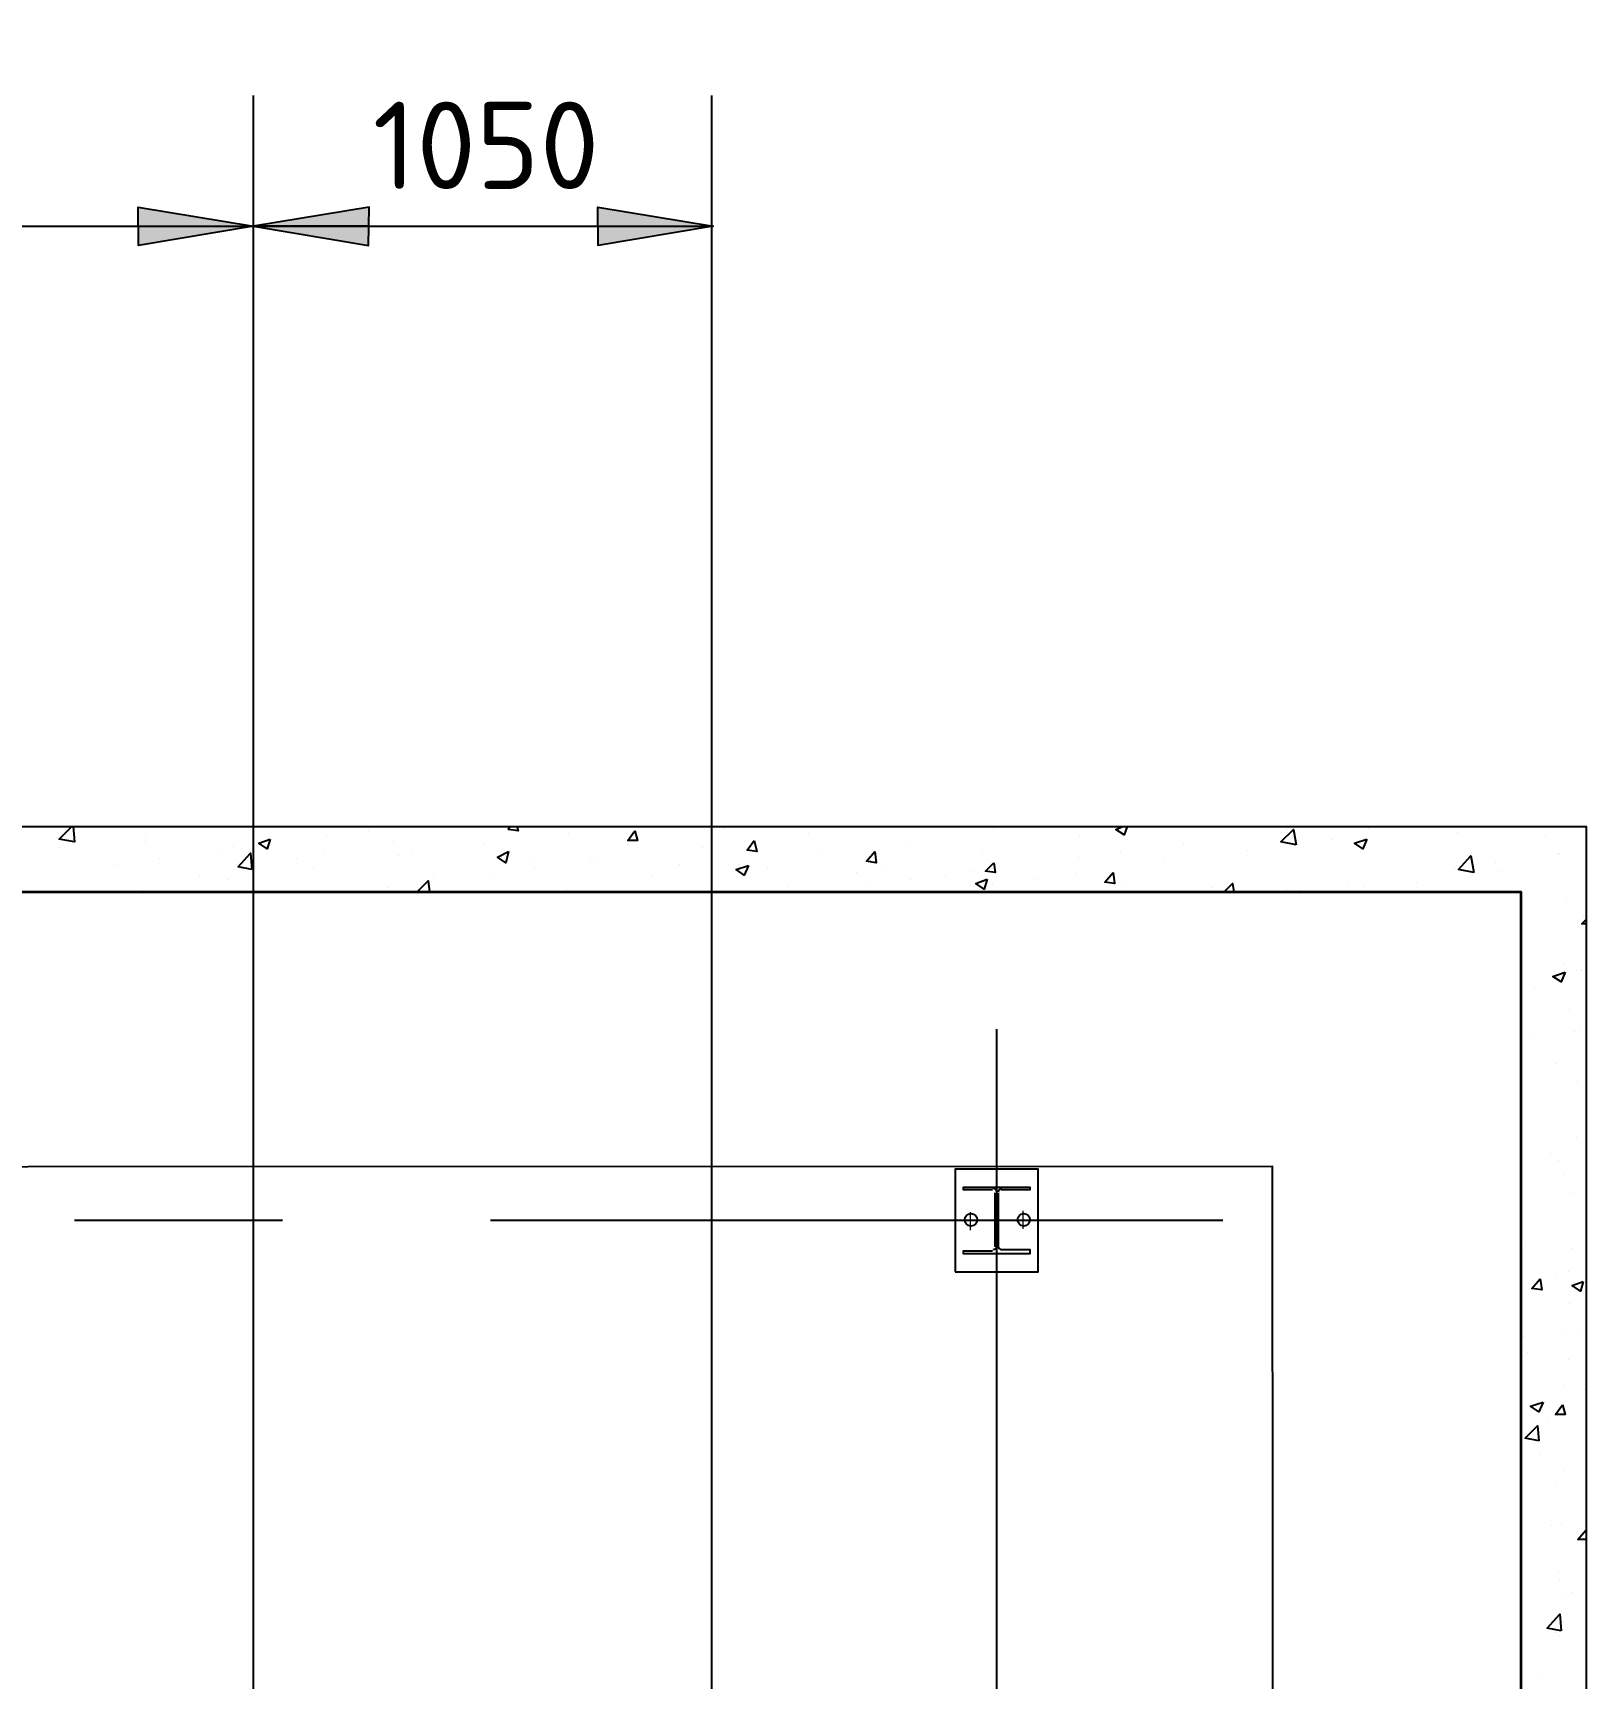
# Model space of a CAD drawing. Header units: inches. Extents: x 0 to 63075, y 0 to 44550.
# Drawn here: x 30053 to 33612, y 34692 to 38462 of the extents above; entities that cross this region are included whole.
import ezdxf

# ---------------------------------------------------------------- set-up
doc = ezdxf.new("R2010")
doc.units = ezdxf.units.IN
doc.header["$MEASUREMENT"] = 0
for name, color, linetype in [('PDF2_Geometry', 7, 'Continuous'), ('PDF_Symbol (Howden)', 7, 'Continuous'), ('PDF_Text', 7, 'Continuous')]:
    doc.layers.add(name, color=color, linetype=linetype)
doc.styles.add('PDF ISOCPEUR', font='isocpeur.ttf')

# ---------------------------------------------------------------- blocks, each defined once
blk = doc.blocks.new('1693 Drift')
at = {"layer": 'PDF2_Geometry', "color": 253, "lineweight": 25, "true_color": 0x999999}
for points in [[(-179096.8, -8278.6), (-179096.8, -11053), (-177094.7, -13055.1), (-159078.8, -13055.1), (-159078.8, -19061.5), (-177094.7, -19061.5), (-179096.8, -21063.6), (-179093.7, -29904.7)], [(-179093.7, -11053), (-179093.7, -8281.8), (-179093.7, -11053), (-177091.5, -13055.1), (-159078.8, -13055.1), (-159078.8, -19061.5), (-177091.5, -19061.5), (-179093.7, -21060.4), (-179093.7, -29901.6)], [(-178896.6, -8278.6), (-178947.5, -10992.6), (-177034.3, -12905.8), (-158929.4, -12905.8), (-158929.4, -19210.9), (-177034.3, -19210.9), (-178937.9, -21114.5), (-178925.2, -29904.7)]]:
    blk.add_lwpolyline(points, dxfattribs=at)
at = {"layer": 'PDF2_Geometry', "color": 252, "lineweight": 25, "true_color": 0x939598}
for points in [[(-162434.7, -12931.2), (-162434.7, -12931.2)], [(-162396.6, -12905.8), (-162393.4, -12940.7), (-162428.4, -12934.4), (-162399.8, -12905.8)], [(-162231.4, -12924.8), (-162231.4, -12924.8)], [(-161815, -12928), (-161815, -12928)], [(-161719.7, -12915.3), (-161719.7, -12915.3)], [(-161379.7, -12905.8), (-161376.5, -12915.3), (-161398.7, -12912.1), (-161395.5, -12905.8)], [(-161262.1, -12921.7), (-161262.1, -12921.7)], [(-160903, -12909), (-160903, -12909)], [(-160712.3, -12921.7), (-160712.3, -12921.7)], [(-160286.4, -12912.1), (-160286.4, -12912.1)], [(-160089.4, -12928), (-160089.4, -12928)], [(-159981.4, -12905.8), (-159987.7, -12924.8), (-160006.8, -12912.1), (-159990.9, -12905.8)], [(-159612.7, -12912.1), (-159612.7, -12912.1)], [(-159428.4, -12909), (-159428.4, -12909)], [(-159314, -12905.8), (-159314, -12905.8)], [(-159225, -12918.5), (-159225, -12918.5)], [(-159021.6, -12928), (-159021.6, -12928)], [(-162428.4, -12953.4), (-162428.4, -12953.4)], [(-162231.4, -12940.7), (-162231.4, -12940.7)], [(-162056.6, -12959.8), (-162056.6, -12959.8)], [(-162028, -12950.3), (-162028, -12950.3)], [(-161821.4, -12959.8), (-161821.4, -12959.8)], [(-161662.5, -12940.7), (-161662.5, -12940.7)], [(-161618, -12966.2), (-161618, -12966.2)], [(-161452.8, -12947.1), (-161452.8, -12947.1)], [(-161125.4, -12947.1), (-161125.4, -12947.1)], [(-160953.8, -12953.4), (-160953.8, -12953.4)], [(-160858.5, -12940.7), (-160858.5, -12940.7)], [(-160680.5, -12969.3), (-160680.5, -12969.3)], [(-160480.3, -12940.7), (-160480.3, -12940.7)], [(-160311.9, -12966.2), (-160311.9, -12966.2)], [(-159997.2, -12963), (-159997.2, -12963)], [(-159851.1, -12943.9), (-159851.1, -12943.9)], [(-159704.9, -12959.8), (-159704.9, -12959.8)], [(-159511, -12934.4), (-159511, -12934.4)], [(-158993, -12966.2), (-158993, -12966.2)], [(-158993, -12969.3), (-158993, -12969.3)], [(-162294.9, -12991.6), (-162294.9, -12991.6)], [(-162199.6, -12978.9), (-162199.6, -12978.9)], [(-161885, -12978.9), (-161885, -12978.9)], [(-161846.8, -13001.1), (-161846.8, -13001.1)], [(-161649.8, -12972.5), (-161649.8, -12972.5)], [(-161414.6, -12975.7), (-161414.6, -12975.7)], [(-161347.9, -12985.2), (-161347.9, -12985.2)], [(-161338.3, -13001.1), (-161338.3, -13001.1)], [(-161211.2, -12985.2), (-161211.2, -12985.2)], [(-161195.3, -12985.2), (-161195.3, -12985.2)], [(-161007.8, -12991.6), (-161007.8, -12991.6)], [(-160871.2, -12991.6), (-160871.2, -12991.6)], [(-160804.4, -13001.1), (-160804.4, -13001.1)], [(-160534.3, -13004.3), (-160534.3, -13004.3)], [(-160334.1, -13007.5), (-160334.1, -13007.5)], [(-160092.6, -12975.7), (-160092.6, -12975.7)], [(-159898.7, -12985.2), (-159898.7, -12985.2)], [(-159231.4, -13001.1), (-159231.4, -13001.1)], [(-159215.5, -13004.3), (-159215.5, -13004.3)], [(-159136, -12988.4), (-159136, -12988.4)], [(-159123.3, -13007.5), (-159123.3, -13007.5)], [(-158929.4, -12982), (-158929.4, -12982)], [(-162107.4, -13017), (-162107.4, -13017)], [(-162040.7, -13026.5), (-162040.7, -13026.5)], [(-161608.5, -13055.1), (-161583, -13029.7), (-161579.9, -13055.1)], [(-161570.3, -13023.4), (-161570.3, -13023.4)], [(-161433.7, -13013.8), (-161433.7, -13013.8)], [(-161068.2, -13020.2), (-161068.2, -13020.2)], [(-160756.8, -13042.4), (-160756.8, -13042.4)], [(-160601.1, -13010.6), (-160601.1, -13010.6)], [(-160572.5, -13039.2), (-160572.5, -13039.2)], [(-160477.1, -13026.5), (-160477.1, -13026.5)], [(-160397.7, -13020.2), (-160397.7, -13020.2)], [(-160289.6, -13039.2), (-160289.6, -13039.2)], [(-160194.3, -13026.5), (-160194.3, -13026.5)], [(-160098.9, -13013.8), (-160098.9, -13013.8)], [(-159990.9, -13036.1), (-159990.9, -13036.1)], [(-159758.9, -13055.1), (-159739.8, -13036.1), (-159736.6, -13055.1)], [(-159472.9, -13032.9), (-159472.9, -13032.9)], [(-159437.9, -13042.4), (-159437.9, -13042.4)], [(-159317.2, -13032.9), (-159317.2, -13032.9)], [(-162329.9, -13055.1), (-162329.9, -13055.1)], [(-162237.7, -13052), (-162237.7, -13052)], [(-161675.2, -13045.6), (-161675.2, -13045.6)], [(-161265.3, -13048.8), (-161265.3, -13048.8)], [(-159787.5, -13045.6), (-159787.5, -13045.6)], [(-159752.5, -13055.1), (-159752.5, -13055.1)], [(-159752.5, -13055.1), (-159752.5, -13055.1)], [(-159615.9, -13048.8), (-159615.9, -13048.8)], [(-159584.1, -13052), (-159584.1, -13052)], [(-158973.9, -13077.4), (-158973.9, -13077.4)], [(-158929.4, -13128.2), (-158939, -13128.2), (-158929.4, -13118.7)], [(-158935.8, -13109.2), (-158935.8, -13109.2)], [(-158980.3, -13220.4), (-158980.3, -13220.4)], [(-158951.7, -13236.3), (-158951.7, -13236.3)], [(-158939, -13236.3), (-158939, -13236.3)], [(-159047, -13274.4), (-159047, -13274.4)], [(-158967.6, -13325.3), (-158967.6, -13325.3)], [(-160280.1, -15476.8), (-160280.1, -13369.8)], [(-158954.9, -13376.1), (-158954.9, -13376.1)], [(-158942.2, -13363.4), (-158942.2, -13363.4)], [(-159050.2, -13388.8), (-159050.2, -13388.8)], [(-158996.2, -13449.2), (-158996.2, -13449.2)], [(-158948.5, -13490.5), (-158948.5, -13490.5)], [(-158951.7, -13617.6), (-158951.7, -13617.6)], [(-159012.1, -13655.8), (-159012.1, -13655.8)], [(-158993, -13671.7), (-158993, -13671.7)], [(-158980.3, -13703.4), (-158980.3, -13703.4)], [(-160289.6, -13738.4), (-160356.4, -13738.4), (-160356.4, -13732), (-160203.8, -13732), (-160203.8, -13738.4), (-160270.5, -13738.4)], [(-160283.3, -13868.7), (-160283.3, -13744.8)], [(-160276.9, -13744.8), (-160276.9, -13868.7)], [(-158958, -13744.8), (-158958, -13744.8)], [(-161916.7, -13808.3), (-162393.4, -13808.3)], [(-159762.1, -13808.3), (-161440, -13808.3)], [(-159069.3, -13865.5), (-159069.3, -13865.5)], [(-158961.2, -13871.9), (-158961.2, -13871.9)], [(-160270.5, -13875.1), (-160203.8, -13875.1), (-160203.8, -13884.6), (-160356.4, -13884.6), (-160356.4, -13878.2), (-160289.6, -13878.2)], [(-158996.2, -13932.3), (-158996.2, -13932.3)], [(-158970.8, -13925.9), (-158970.8, -13925.9)], [(-158967.6, -13999), (-158967.6, -13999)], [(-158977.1, -14062.6), (-158977.1, -14062.6)], [(-159072.5, -14075.3), (-159072.5, -14075.3)], [(-158939, -14068.9), (-158939, -14068.9)], [(-159062.9, -14110.2), (-159062.9, -14110.2)], [(-158970.8, -14126.1), (-158970.8, -14126.1)], [(-158980.3, -14186.5), (-158980.3, -14186.5)], [(-158932.6, -14196), (-158932.6, -14196)], [(-159078.8, -14215.1), (-159078.8, -14215.1)], [(-159015.2, -14262.8), (-159015.2, -14262.8)], [(-158977.1, -14253.2), (-158977.1, -14253.2)], [(-159034.3, -14345.4), (-159034.3, -14345.4)], [(-158980.3, -14380.4), (-158980.3, -14380.4)], [(-158996.2, -14415.3), (-158996.2, -14415.3)], [(-159008.9, -14507.5), (-159008.9, -14507.5)], [(-158986.6, -14504.3), (-158986.6, -14504.3)], [(-158929.4, -14539.3), (-158948.5, -14539.3), (-158929.4, -14517)], [(-158993, -14615.5), (-158993, -14615.5)], [(-158989.8, -14631.4), (-158989.8, -14631.4)], [(-158961.2, -14660), (-158961.2, -14660)], [(-158983.5, -14669.5), (-158983.5, -14669.5)], [(-158999.4, -14752.2), (-158999.4, -14752.2)], [(-158993, -14758.5), (-158993, -14758.5)], [(-159037.5, -14853.9), (-159037.5, -14853.9)]]:
    blk.add_lwpolyline(points, dxfattribs=at)
for points in [[(-161109.5, -12915.3), (-161103.2, -12937.6), (-161125.4, -12937.6)], [(-159593.6, -12947.1), (-159628.6, -12940.7), (-159600, -12912.1)], [(-161986.7, -13004.3), (-162018.4, -12997.9), (-161989.8, -12966.2)], [(-161945.3, -12934.4), (-161951.7, -12956.6), (-161970.8, -12943.9)], [(-161398.7, -12963), (-161405.1, -12988.4), (-161424.1, -12975.7)], [(-160836.2, -12937.6), (-160829.9, -12963), (-160852.1, -12959.8)], [(-160559.7, -12963), (-160556.6, -12988.4), (-160578.8, -12985.2)], [(-159431.6, -12934.4), (-159441.1, -12956.6), (-159460.2, -12943.9)], [(-160848.9, -12994.8), (-160858.5, -13017), (-160877.5, -13004.3)], [(-160286.4, -12988.4), (-160283.3, -13010.6), (-160305.5, -13007.5)], [(-159186.9, -13010.6), (-159221.8, -13004.3), (-159193.2, -12972.5)], [(-160302.3, -13026.5), (-160308.7, -13048.8), (-160327.7, -13036.1)], [(-160013.1, -13010.6), (-160010, -13036.1), (-160032.2, -13032.9)], [(-158977.1, -13239.5), (-158986.6, -13261.7), (-159005.7, -13249)], [(-159644.5, -18391), (-159647.7, -13684.4), (-171056.6, -13687.6), (-171056.6, -18391)], [(-160375.4, -13925.9), (-160184.7, -13925.9), (-160184.7, -13690.7), (-160375.4, -13690.7)], [(-159034.3, -13941.8), (-159031.1, -13967.2), (-159053.4, -13964)], [(-158935.8, -13948.1), (-158942.2, -13970.4), (-158961.2, -13957.7)], [(-159028, -14224.6), (-159037.5, -14246.9), (-159056.6, -14234.2)], [(-158983.5, -14231), (-158977.1, -14253.2), (-158999.4, -14253.2)], [(-159037.5, -14313.6), (-159069.3, -14307.3), (-159040.7, -14278.7)], [(-158986.6, -14749), (-159018.4, -14742.6), (-158989.8, -14710.9)]]:
    blk.add_lwpolyline(points, close=True, dxfattribs=at)
at = {"layer": 'PDF2_Geometry', "color": 252, "lineweight": 35, "true_color": 0x939598}
blk.add_lwpolyline([(-177094.7, -13055.1), (-159078.8, -13055.1), (-159078.8, -19061.5), (-177094.7, -19061.5)], close=True, dxfattribs=at)
at = {"layer": 'PDF2_Geometry', "color": 252, "lineweight": 18, "true_color": 0x939598}
for points in [[(-160340.5, -13830.6), (-160340.5, -13789.2)], [(-160219.7, -13827.4), (-160219.7, -13786.1)], [(-160362.7, -13808.3), (-160321.4, -13808.3)], [(-160241.9, -13808.3), (-160200.6, -13808.3)]]:
    blk.add_lwpolyline(points, dxfattribs=at)
at = {"layer": 'PDF2_Geometry', "color": 252, "lineweight": 25, "true_color": 0x939598}
for centre in [(-160338.9, -13806.7), (-160218.1, -13806.7)]:
    blk.add_circle(centre, 14.3, dxfattribs=at)
for centre, start, end in [((-160288, -13743.2), 359.9999, 90.0546), ((-160269, -13743.2), 90.0001, 179.9999), ((-160288, -13867.1), 270.0001, 359.9999), ((-160269, -13867.1), 179.9999, 270.0546)]:
    blk.add_arc(centre, 7.94, start, end, dxfattribs=at)

msp = doc.modelspace()

# ---------------------------------------------------------------- linework, layer by layer
for p, q in [((30558.8, 32819.2), (30558.8, 38319.2)), ((31608.8, 32819.2), (31608.8, 38319.2)), ((13758.8, 38019.2), (31611.8, 38019.2))]:
    msp.add_line(p, q)
at = {"layer": 'PDF_Symbol (Howden)', "lineweight": 25}
for points in [[(30294.8, 38019.2), (30294.8, 38019.2), (30558.8, 38019.2), (30295.3, 37975.3), (30294.3, 38063.1), (30558.8, 38019.2)], [(30822.7, 38019.2), (30822.7, 38019.2), (30558.8, 38019.2), (30822.2, 37975.3), (30823.2, 38063.1), (30558.8, 38019.2)], [(31347.8, 38019.2), (31347.8, 38019.2), (31611.8, 38019.2), (31348.3, 37975.3), (31347.3, 38063.1), (31611.8, 38019.2)]]:
    msp.add_lwpolyline(points, dxfattribs=at)
at = {"layer": 'PDF_Symbol (Howden)', "lineweight": 25, "transparency": 33554559}
for points in [[(30294.3, 38063.1), (30294.3, 38063.1), (30295.3, 37975.3), (30558.8, 38019.2)], [(30823.2, 38063.1), (30823.2, 38063.1), (30822.2, 37975.3), (30558.8, 38019.2)], [(31347.3, 38063.1), (31347.3, 38063.1), (31348.3, 37975.3), (31611.8, 38019.2)]]:
    msp.add_solid(points, dxfattribs=at)

# ---------------------------------------------------------------- block references
msp.add_blockref('1693 Drift', (192541.7, 49549))

# ---------------------------------------------------------------- texts
at = {"layer": 'PDF_Text', "insert": (30831.5, 38104.6), "char_height": 200, "attachment_point": 7, "style": 'PDF ISOCPEUR'}
msp.add_mtext('1050', dxfattribs=at)

doc.saveas('drawing.dxf')
